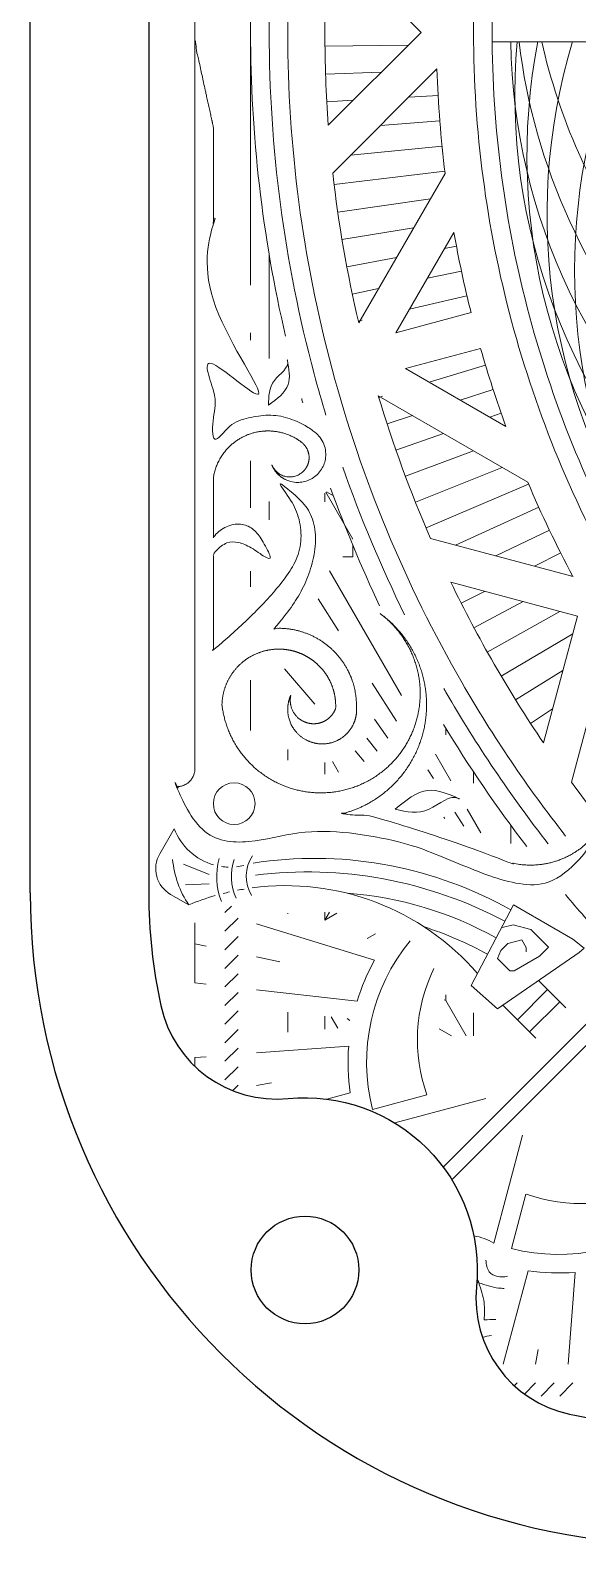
# Model space of a CAD drawing. Header units: inches. Extents: x -6.2 to 19.1, y -0.3 to 14.3.
# Drawn here: x 3.895 to 4.472, y 7.812 to 9.41 of the extents above; entities that cross this region are included whole.
import ezdxf

# ---------------------------------------------------------------- set-up
doc = ezdxf.new("R2010")
doc.units = ezdxf.units.IN
doc.header["$MEASUREMENT"] = 0
doc.layers.add('NOPLOT', color=40, linetype='Continuous', lineweight=5)

# ---------------------------------------------------------------- blocks, each defined once
blk = doc.blocks.new('FacePlate')
at = {"color": 0}
blk.add_line((-1.6447, -5.452), (-1.6447, -2.5459), dxfattribs=at)
blk.add_circle((-1.3549, -5.8497), 0.0568, dxfattribs=at)
blk.add_arc((-0.9572, -5.452), 0.6875, 180, 270, dxfattribs=at)
blk = doc.blocks.new('Linework')
at = {"color": 251, "true_color": 0x636466}
blk.add_lwpolyline([(-1.5188, -2.0639), (-1.5188, -4.539, 0.053283), (-1.506, -4.6579, 0.380805), (-1.3717, -4.7559, -0.472574), (-1.1731, -4.9544, 0.380805), (-1.0751, -5.0888, 0.053283), (-0.9563, -5.1015), (-0.4786, -5.1015, 0.198912), (-0.3902, -5.0649), (-0.2942, -4.9689, -0.198912), (-0.1616, -4.914), (0.1616, -4.914, -0.198912)], format="xyb", dxfattribs=at)
at = {"layer": 'NOPLOT', "color": 251, "true_color": 0x636466}
for p, q in [((-1.4702, -1.965), (-1.4702, -3.6425)), ((-1.4114, -3.898), (-1.4114, -2.063)), ((-1.2316, -3.6313), (-1.3294, -3.5335)), ((-1.1566, -3.6215), (-1.1566, -3.6411)), ((-1.2316, -3.6313), (-1.3294, -3.729)), ((-1.1566, -3.6411), (-1.0317, -3.6411)), ((-1.3329, -3.6459), (-1.2453, -3.6449)), ((-1.3323, -3.6752), (-1.2736, -3.6732)), ((-1.2148, -3.6699), (-1.3247, -3.7798)), ((-1.2163, -3.6713), (-1.2147, -3.6713)), ((-1.331, -3.7044), (-1.3033, -3.7029)), ((-1.2446, -3.6997), (-1.2133, -3.6979)), ((-1.2743, -3.7294), (-1.2118, -3.7246)), ((-1.3056, -3.7607), (-1.2095, -3.7512)), ((-1.3233, -3.7919), (-1.2065, -3.7777)), ((-1.2973, -3.9377), (-1.2063, -3.78)), ((-1.3195, -3.8209), (-1.2218, -3.8069)), ((-1.315, -3.8498), (-1.2394, -3.8373)), ((-1.2581, -3.9481), (-1.197, -3.8422)), ((-1.1967, -3.8437), (-1.1979, -3.8439)), ((-1.3918, -3.9753), (-1.3918, -3.8657)), ((-1.2067, -3.8592), (-1.1943, -3.8568)), ((-1.3099, -3.8786), (-1.2575, -3.8688)), ((-1.2249, -3.8906), (-1.1891, -3.883)), ((-1.3041, -3.9073), (-1.2764, -3.9015)), ((-1.2437, -3.9232), (-1.1832, -3.909)), ((-1.1789, -3.9269), (-1.2581, -3.9481)), ((-1.2977, -3.9359), (-1.2938, -3.935)), ((-1.4114, -3.9561), (-1.4114, -3.9481)), ((-1.1688, -3.9647), (-1.2479, -3.9859)), ((-1.2479, -3.9859), (-1.1421, -4.047)), ((-1.2231, -4.0003), (-1.1636, -3.9823)), ((-1.1904, -4.0191), (-1.1556, -4.0078)), ((-1.2767, -4.0146), (-1.119, -4.1056)), ((-1.2762, -4.0163), (-1.2723, -4.0151)), ((-1.2674, -4.0442), (-1.2405, -4.0354)), ((-1.159, -4.0372), (-1.1471, -4.0331)), ((-1.2581, -4.0719), (-1.2078, -4.0543)), ((-1.1426, -4.0456), (-1.1438, -4.0461)), ((-1.2481, -4.0995), (-1.1763, -4.0725)), ((-1.4114, -4.1329), (-1.4114, -4.0832)), ((-1.2375, -4.1268), (-1.1459, -4.0901)), ((-1.333, -4.1172), (-1.333, -4.1264)), ((-1.3036, -4.1658), (-1.3321, -4.1164)), ((-1.3241, -4.12), (-1.3314, -4.1158)), ((-1.2263, -4.1538), (-1.1181, -4.1077)), ((-1.3918, -4.1453), (-1.3918, -4.1261)), ((-1.1954, -4.172), (-1.1074, -4.1321)), ((-1.0713, -4.2052), (-1.2215, -4.165)), ((-1.1527, -4.1834), (-1.0961, -4.1563)), ((-1.3142, -4.1843), (-1.3036, -4.1843)), ((-1.3036, -4.1723), (-1.3036, -4.1843)), ((-1.1121, -4.1943), (-1.0841, -4.1801)), ((-1.4114, -4.2162), (-1.4114, -4.1996)), ((-1.0666, -4.2471), (-1.2002, -4.2113)), ((-1.0734, -4.2047), (-1.072, -4.204)), ((-1.3402, -4.2287), (-1.3185, -4.2625)), ((-1.1893, -4.2334), (-1.1645, -4.2209)), ((-1.1758, -4.2594), (-1.124, -4.2317)), ((-1.1617, -4.2851), (-1.0853, -4.2421)), ((-1.0666, -4.2471), (-1.1024, -4.3807)), ((-1.147, -4.3104), (-1.0716, -4.2658)), ((-1.0327, -4.2721), (-1.073, -4.4222)), ((-1.1319, -4.3354), (-1.082, -4.3044)), ((-1.4114, -4.3678), (-1.4114, -4.3146)), ((-1.283, -4.3178), (-1.2574, -4.3577)), ((-1.1161, -4.3601), (-1.0929, -4.3449)), ((-1.2808, -4.3557), (-1.2666, -4.3758)), ((-1.2889, -4.3757), (-1.278, -4.3896)), ((-1.2056, -4.3723), (-1.2056, -4.3652)), ((-1.3722, -4.399), (-1.3722, -4.3878)), ((-1.333, -4.4136), (-1.333, -4.4013)), ((-1.3185, -4.4117), (-1.325, -4.4003)), ((-1.2244, -4.4091), (-1.2185, -4.4184)), ((-1.1762, -4.4232), (-1.1762, -4.4115)), ((-1.1958, -4.4537), (-1.1864, -4.4684)), ((-1.2074, -4.4592), (-1.2065, -4.4605)), ((-1.137, -4.4869), (-1.137, -4.4676)), ((-1.482, -4.5086), (-1.4552, -4.5196)), ((-1.4801, -4.5303), (-1.4552, -4.5295)), ((-1.4384, -4.5598), (-1.4315, -4.5528)), ((-1.4384, -4.5794), (-1.4246, -4.5655)), ((-1.3722, -4.5612), (-1.3722, -4.5603)), ((-1.3283, -4.5593), (-1.333, -4.5676)), ((-1.333, -4.5676), (-1.333, -4.5594)), ((-1.3205, -4.5603), (-1.333, -4.5676)), ((-1.2884, -4.5871), (-1.2796, -4.582)), ((-1.4581, -4.5952), (-1.4702, -4.5927)), ((-1.4384, -4.599), (-1.4246, -4.5851)), ((-1.4384, -4.6186), (-1.4246, -4.6047)), ((-1.3805, -4.6115), (-1.405, -4.6064)), ((-1.4384, -4.6382), (-1.4246, -4.6243)), ((-1.1076, -4.6314), (-1.0788, -4.6602)), ((-1.4384, -4.6578), (-1.4246, -4.6439)), ((-1.2056, -4.6466), (-1.2056, -4.6524)), ((-1.0982, -4.6408), (-1.13, -4.6727)), ((-1.4384, -4.6774), (-1.4246, -4.6635)), ((-1.2056, -4.6524), (-1.2071, -4.6516)), ((-1.2056, -4.6524), (-1.184, -4.6898)), ((-1.1453, -4.6574), (-1.1106, -4.6921)), ((-1.0853, -4.6538), (-1.1171, -4.6856)), ((-1.3722, -4.6857), (-1.3722, -4.6646)), ((-1.333, -4.6827), (-1.333, -4.669)), ((-1.3194, -4.6817), (-1.3263, -4.6698)), ((-1.3096, -4.6716), (-1.3066, -4.6734)), ((-1.1762, -4.6653), (-1.1762, -4.6898)), ((-1.4384, -4.697), (-1.4246, -4.6831)), ((-1.1996, -4.6898), (-1.2125, -4.6824)), ((-1.4384, -4.7166), (-1.4246, -4.7027)), ((-1.4384, -4.7362), (-1.4246, -4.7223)), ((-1.4302, -4.7475), (-1.4246, -4.7419)), ((-1.3894, -4.7394), (-1.405, -4.7421)), ((-1.2594, -4.7815), (-1.1632, -4.7557)), ((-1.155, -4.9083), (-1.1245, -4.7945)), ((-1.1209, -4.8566), (-1.1362, -4.9141)), ((-1.1081, -5.0206), (-1.1108, -5.0362)), ((-1.1332, -5.0587), (-1.1303, -5.0558)), ((-1.1224, -5.0676), (-1.1107, -5.0558)), ((-1.1049, -5.0697), (-1.0911, -5.0558)), ((-1.0853, -5.0697), (-1.0715, -5.0558))]:
    blk.add_line(p, q, dxfattribs=at)
for points in [[(-1.2522, -4.3309), (-1.3283, -4.1991)], [(-1.3758, -4.3025), (-1.3435, -4.34)], [(-1.3012, -4.3891), (-1.2915, -4.4004)], [(-1.2002, -4.4208), (-1.2165, -4.3926)], [(-1.1686, -4.4755), (-1.1831, -4.4505)], [(-1.4702, -4.5706), (-1.4702, -4.6338), (-1.4581, -4.6352)], [(-1.1459, -4.5756), (-1.1345, -4.5726), (-1.1159, -4.5776), (-1.0971, -4.5963), (-1.1065, -4.6057), (-1.1333, -4.6212), (-1.1378, -4.6212), (-1.1509, -4.6081), (-1.1474, -4.5998), (-1.1402, -4.5925), (-1.1252, -4.5885), (-1.1206, -4.5965), (-1.1206, -4.6011)], [(-1.052, -4.6723), (-1.2081, -4.8283)], [(-1.1992, -4.8415), (-1.041, -4.6833)], [(-1.4581, -4.7118), (-1.4702, -4.7127), (-1.4702, -4.7218)]]:
    blk.add_lwpolyline(points, dxfattribs=at)
for points in [[(-1.4937, -4.5038, 0.121704), (-1.4767, -4.5516), (-1.4959, -4.5405, -0.414214), (-1.5073, -4.4979), (-1.4919, -4.4713, 0.236219), (-1.4504, -4.5093)], [(-1.137, -4.5569, 0.16287), (-1.4001, -4.5062, 0.017649), (-1.4088, -4.5077)], [(-1.405, -4.6412), (-1.299, -4.6531, -0.052881), (-1.2807, -4.61), (-1.405, -4.5716)], [(-1.2182, -4.6188, 0.201071), (-1.2254, -4.7521), (-1.2828, -4.7675)], [(-1.3309, -4.7565), (-1.3063, -4.7499, -0.055772), (-1.3079, -4.7005), (-1.405, -4.7078)], [(-1.1451, -5.0362), (-1.1186, -4.9375, 0.055772), (-1.0692, -4.9392), (-1.0765, -5.0362)]]:
    blk.add_lwpolyline(points, format="xyb", dxfattribs=at)
blk.add_lwpolyline([(-1.0647, -4.6018), (-1.1511, -4.6613), (-1.1789, -4.6368), (-1.1342, -4.5514), (-1.0914, -4.5761), (-1.0716, -4.5878), (-1.0596, -4.5971)], close=True, dxfattribs=at)
blk.add_circle((-1.4287, -4.4448), 0.022, dxfattribs=at)
for centre, radius, start, end in [((0, -3.6313), 1.4114, 165, 180), ((0, -3.6313), 1.3918, 165, 180), ((0, -3.6313), 1.3722, 165, 180), ((0, -3.6313), 1.1762, 165, 180), ((0, -3.6313), 1.1566, 165, 180), ((0, -3.6313), 1.333, 175.7931, 180), ((0, -3.6313), 1.4114, 180, 193.1267), ((0, -3.6313), 1.3918, 180, 195), ((0, -3.6313), 1.3722, 180, 195), ((0, -3.6313), 1.333, 180, 184.2069), ((0, -3.6313), 1.1762, 180, 195), ((0, -3.6313), 1.1566, 180, 195), ((-0.5026, -3.6313), 0.6344, 180.8853, 230.0482), ((-0.4983, -3.6969), 0.6344, 174.9539, 226.7217), ((-0.4983, -3.5657), 0.6344, 186.8262, 222.5482), ((-0.4855, -3.7613), 0.6344, 169.0709, 220.9291), ((-0.4855, -3.5012), 0.6344, 192.7381, 215.0482), ((-0.4643, -3.8236), 0.6344, 163.2783, 215.0461), ((0, -3.6313), 1.2154, 181.8197, 187.0275), ((-0.4353, -3.8826), 0.6344, 159.9518, 209.1147), ((0, -3.6313), 1.333, 186.3972, 193.289), ((0, -3.6313), 1.2154, 189.9961, 194.0758), ((0, -3.6313), 1.1762, 195, 210), ((0, -3.6313), 1.1566, 195, 210), ((0, -3.6313), 1.2154, 195.9242, 200.0039), ((0, -3.6313), 1.3918, 195, 196.8623), ((0, -3.6313), 1.3722, 195, 210), ((0, -3.6313), 1.4114, 195.8851, 196.0781), ((0, -3.6313), 1.333, 196.711, 203.6028), ((0, -3.6313), 1.3918, 199.2448, 206.1878), ((0, -3.6313), 1.4114, 199.9122, 205.3727), ((0, -3.6313), 1.2154, 202.9725, 208.1803), ((0, -3.6313), 1.333, 205.7931, 210), ((0, -3.6313), 1.333, 210, 214.2069), ((0, -3.6313), 1.3918, 209.8241, 210), ((0, -3.6313), 1.3918, 210, 217.9549), ((0, -3.6313), 1.3722, 210, 218.1518), ((0, -3.6313), 1.4114, 211.1418, 217.4739), ((0, -3.6313), 1.333, 216.3972, 221.6745), ((-1.3768, -4.5217), 0.0704, 164.4002, 201.9568), ((-1.3768, -4.5217), 0.0548, 160.9201, 204.4329), ((-1.3768, -4.5217), 0.0392, 146.1204, 210.4776), ((-1.4331, -4.4488), 0.063, 261.8272, 268.2885), ((-1.4331, -4.4488), 0.063, 276.2569, 283.272), ((-1.3517, -4.9594), 0.4426, 61.9211, 97.0957), ((-1.3744, -4.7987), 0.2674, 99.419, 100.9455), ((-1.3744, -4.7987), 0.2674, 40.8389, 97.5633), ((-1.3744, -4.7987), 0.2674, 106.1202, 112.4706), ((-1.3744, -4.7987), 0.2674, 102.7772, 104.2938), ((-1.3382, -4.9211), 0.3829, 60.9848, 85.6945), ((0, -3.6313), 1.4114, 220.1208, 222.613), ((-1.3382, -4.9211), 0.3633, 60.911, 72.3494), ((-1.0865, -4.7178), 0.2025, 140.7227, 194.2079), ((-1.0628, -4.694), 0.1727, 250.3474, 295.8231), ((-1.0865, -4.7178), 0.2025, 255.7921, 309.2773), ((-1.1847, -4.9577), 0.0576, 58.9129, 81.1202)]:
    blk.add_arc(centre, radius, start, end, dxfattribs=at)
blk.add_rational_spline([(-1.4416, -4.3406), (-1.4411, -4.3184), (-1.4296, -4.2995), (-1.4101, -4.289), (-1.3906, -4.2785), (-1.3685, -4.2792), (-1.3498, -4.291), (-1.331, -4.3027), (-1.3207, -4.3223), (-1.3217, -4.3445), (-1.3265, -4.3572), (-1.3386, -4.3633), (-1.3516, -4.3596), (-1.3649, -4.3558), (-1.372, -4.344), (-1.369, -4.3305), (-1.3755, -4.3449), (-1.3726, -4.3605), (-1.3612, -4.3715), (-1.3499, -4.3825), (-1.3343, -4.3851), (-1.32, -4.3782), (-1.3058, -4.3713), (-1.2981, -4.3575), (-1.2997, -4.3418), (-1.2997, -4.3188), (-1.3088, -4.2978), (-1.3255, -4.2821), (-1.3422, -4.2664), (-1.3638, -4.2586), (-1.3867, -4.26), (-1.3848, -4.2579), (-1.3683, -4.2392), (-1.3444, -4.2026), (-1.3386, -4.1378), (-1.3685, -4.1159), (-1.3825, -4.1056), (-1.3737, -4.1174), (-1.3574, -4.1394), (-1.3572, -4.1817), (-1.3898, -4.229), (-1.4224, -4.258), (-1.4458, -4.2788), (-1.4474, -4.2803), (-1.449, -4.2817), (-1.4506, -4.2832), (-1.4506, -4.2492), (-1.4506, -4.2153), (-1.4506, -4.1814), (-1.4462, -4.1761), (-1.429, -4.16), (-1.4053, -4.1777), (-1.388, -4.1905), (-1.3961, -4.1715), (-1.4079, -4.1438), (-1.4414, -4.1528), (-1.4487, -4.1614), (-1.4506, -4.1646), (-1.4506, -4.1432), (-1.4506, -4.1217), (-1.4506, -4.1003), (-1.4471, -4.0797), (-1.4339, -4.0634), (-1.4144, -4.0557), (-1.3949, -4.0481), (-1.3741, -4.051), (-1.3575, -4.0637), (-1.3505, -4.0692), (-1.3479, -4.0778), (-1.3507, -4.0862), (-1.3535, -4.0946), (-1.3607, -4.0999), (-1.3695, -4.1002), (-1.3784, -4.1005), (-1.3858, -4.0956), (-1.3891, -4.0873), (-1.3841, -4.0999), (-1.3727, -4.107), (-1.3592, -4.1059), (-1.3458, -4.1048), (-1.3356, -4.0959), (-1.3328, -4.0827), (-1.3299, -4.0695), (-1.3355, -4.0572), (-1.3473, -4.0506), (-1.3811, -4.0247), (-1.4234, -4.0294), (-1.4506, -4.0621), (-1.4506, -4.0293), (-1.4506, -3.9966), (-1.4506, -3.9639), (-1.4492, -3.9738), (-1.4376, -3.9957), (-1.4101, -4.0168), (-1.421, -4.0312), (-1.4243, -4.0355), (-1.4143, -4.0286), (-1.3899, -4.0118), (-1.4262, -3.9818), (-1.4362, -3.9449), (-1.4235, -3.9247), (-1.416, -3.9128), (-1.432, -3.9254), (-1.448, -3.938), (-1.4506, -3.9538), (-1.4506, -3.8533), (-1.4506, -3.7528), (-1.4506, -3.7315), (-1.4572, -3.7016), (-1.4637, -3.6717), (-1.4702, -3.6419), (-1.4702, -3.866), (-1.4702, -4.1294), (-1.4702, -4.409), (-1.4705, -4.4141), (-1.4727, -4.4187), (-1.4765, -4.4221), (-1.4802, -4.4254), (-1.485, -4.4271), (-1.4901, -4.4269), (-1.4684, -4.4645), (-1.4609, -4.4753), (-1.4322, -4.4913), (-1.3525, -4.467), (-1.2377, -4.4802), (-1.1493, -4.5304), (-1.0887, -4.5307), (-1.0591, -4.5025), (-1.0467, -4.477), (-1.0498, -4.4799), (-1.0529, -4.4828), (-1.0559, -4.4857), (-1.0793, -4.5078), (-1.1106, -4.5152), (-1.1414, -4.506), (-1.1803, -4.4944), (-1.2214, -4.472), (-1.2828, -4.4588), (-1.2986, -4.4566), (-1.3146, -4.4555), (-1.2688, -4.4435), (-1.2365, -4.4089), (-1.2278, -4.3624), (-1.2191, -4.3158), (-1.2367, -4.2719), (-1.2751, -4.2441), (-1.235, -4.2738), (-1.2214, -4.3218), (-1.2402, -4.368), (-1.2589, -4.4142), (-1.3021, -4.4392), (-1.3515, -4.4325), (-1.401, -4.4257), (-1.4359, -4.3901), (-1.4416, -4.3405)], [1, 0.909313181824, 0.909313181824, 1, 0.909313181824, 0.909313181824, 1, 0.909313181824, 0.909313181824, 0.992017234516, 0.818537526138, 0.821198447966, 1, 0.818497328116, 0.818497328116, 1, 0.879434696193, 0.879434696193, 1, 0.879434696193, 0.879434696193, 1, 0.879434696193, 0.879434696193, 1, 0.945253353823, 0.945253353823, 1, 0.945253353823, 0.945253353823, 1, 1, 1, 1, 1, 1, 1, 1, 1, 1, 1, 1, 1, 1, 1, 1, 1, 1, 1, 1, 1, 1, 1, 1, 1, 1, 1, 1, 1, 1, 1, 0.913958504111, 0.913958504111, 1, 0.913958504111, 0.913958504111, 1, 0.879434696193, 0.879434696193, 1, 0.879434696193, 0.879434696193, 1, 0.879434696193, 0.879434696193, 1, 0.868949919426, 0.868949919426, 1, 0.868949919426, 0.868949919426, 1, 0.868949919426, 0.868949919426, 1, 0.814230653861, 0.814230653861, 1, 1, 1, 1, 1, 1, 1, 1, 1, 1, 1, 1, 1, 1, 1, 1, 1, 1, 1, 1, 1, 1, 1, 1, 1, 1, 1, 0.949253021674, 0.949253021674, 1, 0.949253021674, 0.949253021674, 1, 1, 1, 1, 1, 1, 1, 1, 1, 1, 1, 1, 1, 0.910698977885, 0.910698977885, 1, 1, 1, 1, 1, 1, 0.896349465218, 0.896349465218, 1, 0.896349465218, 0.896349465218, 1, 0.859814778049, 0.859814778049, 1, 0.859814778049, 0.859814778049, 1, 0.859814778049, 0.859814778049, 1], degree=3, knots=[0, 0, 0, 0, 1.055391, 1.055391, 1.055391, 2.110782, 2.110782, 2.110782, 3.166173, 3.166173, 3.166173, 4.655212, 4.655212, 4.655212, 6.166745, 6.166745, 6.166745, 7.388475, 7.388475, 7.388475, 8.610206, 8.610206, 8.610206, 9.831936, 9.831936, 9.831936, 10.648119, 10.648119, 10.648119, 11.464301, 11.464301, 11.464301, 11.472364, 11.534871, 11.58736, 11.633568, 11.633568, 11.633568, 11.674443, 11.709342, 11.744307, 11.83267, 11.83267, 11.83267, 11.838806, 11.838806, 11.838806, 12.838806, 12.838806, 12.838806, 12.857095, 12.906702, 12.906702, 12.906702, 12.955387, 12.977698, 12.988435, 12.988435, 12.988435, 13.988435, 13.988435, 13.988435, 15.015813, 15.015813, 15.015813, 16.04319, 16.04319, 16.04319, 17.264921, 17.264921, 17.264921, 18.486651, 18.486651, 18.486651, 19.708382, 19.708382, 19.708382, 20.983924, 20.983924, 20.983924, 22.259466, 22.259466, 22.259466, 23.535008, 23.535008, 23.535008, 25.065113, 25.065113, 25.065113, 26.065113, 26.065113, 26.065113, 26.0947, 26.127417, 26.141154, 26.141154, 26.141154, 26.169665, 26.210979, 26.23711, 26.274549, 26.274549, 26.274549, 26.325057, 26.325057, 26.325057, 27.325057, 27.325057, 27.325057, 28.325057, 28.325057, 28.325057, 29.259979, 29.259979, 29.259979, 30.045377, 30.045377, 30.045377, 30.830775, 30.830775, 30.830775, 30.839813, 30.862367, 30.90285, 31.029498, 31.128452, 31.143169, 31.201021, 31.201021, 31.201021, 32.201021, 32.201021, 32.201021, 33.248126, 33.248126, 33.248126, 33.353075, 33.353075, 33.388635, 33.388635, 33.388635, 34.518875, 34.518875, 34.518875, 35.649116, 35.649116, 35.649116, 36.969997, 36.969997, 36.969997, 38.290877, 38.290877, 38.290877, 39.611758, 39.611758, 39.611758, 39.611758], dxfattribs=at)
for points, knots in [([(-1.3726, -3.9772), (-1.3709, -3.9863), (-1.3674, -4.006), (-1.3837, -4.0181), (-1.3925, -4.0246), (-1.3923, -4.0154), (-1.392, -3.9975), (-1.3701, -3.9852), (-1.3726, -3.977), (-1.3727, -3.9768)], [0, 0, 0, 0, 0.0240341, 0.0523675, 0.0523675, 0.0523675, 0.0776612, 0.1014844, 0.1018714, 0.1018714, 0.1018714, 0.1018714]), ([(-1.1916, -4.4396), (-1.2027, -4.4347), (-1.2271, -4.4241), (-1.2476, -4.4414), (-1.2588, -4.4508), (-1.2468, -4.4534), (-1.2237, -4.4584), (-1.2011, -4.434), (-1.1913, -4.4397), (-1.1911, -4.4398)], [0, 0, 0, 0, 0.0318371, 0.0693692, 0.0693692, 0.0693692, 0.1028747, 0.1344324, 0.1349451, 0.1349451, 0.1349451, 0.1349451]), ([(-1.1631, -4.9264), (-1.1628, -4.9309), (-1.1611, -4.9426), (-1.1474, -4.945), (-1.1405, -4.9433), (-1.1405, -4.9433)], [0.11544096, 0.11544096, 0.11544096, 0.11544096, 0.12548942, 0.14120169, 0.14127962, 0.14127962, 0.14127962, 0.14127962]), ([(-1.1707, -4.9502), (-1.1638, -4.9525), (-1.155, -4.9556), (-1.1459, -4.9561), (-1.1439, -4.9562)], [0, 0, 0, 0, 0.01725375, 0.02200469, 0.02200469, 0.02200469, 0.02200469])]:
    blk.add_open_spline(points, degree=3, knots=knots, dxfattribs=at)
for points in [[(-1.1707, -4.9502), (-1.1714, -4.9499), (-1.172, -4.9497), (-1.1727, -4.9495)], [(-1.1707, -4.9502), (-1.1713, -4.9485), (-1.1719, -4.9468), (-1.1724, -4.9451)], [(-1.1527, -4.989), (-1.1568, -4.9889), (-1.161, -4.9892), (-1.1651, -4.9894)], [(-1.1572, -5.0059), (-1.1605, -5.0063), (-1.1636, -5.0069), (-1.1668, -5.0077)]]:
    blk.add_open_spline(points, degree=3, dxfattribs=at)
blk.add_spline([(-1.1707, -4.9502), (-1.1651, -4.9711), (-1.1651, -4.9894)], degree=3, dxfattribs=at)

msp = doc.modelspace()

# ---------------------------------------------------------------- block references
at = {"color": 1}
msp.add_blockref('FacePlate', (5.5397, 13.952), dxfattribs=at)
at = {"color": 0}
msp.add_blockref('Linework', (5.5388, 13.039), dxfattribs=at)

doc.saveas('drawing.dxf')
